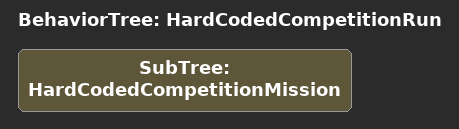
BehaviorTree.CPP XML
<?xml version="1.0" encoding="UTF-8"?>
<root BTCPP_format="4" main_tree_to_execute="HardCodedCompetitionRun">
  <BehaviorTree ID="HardCodedCompetitionRun">
    <SubTree ID="HardCodedCompetitionMission"/>
  </BehaviorTree>
</root>
